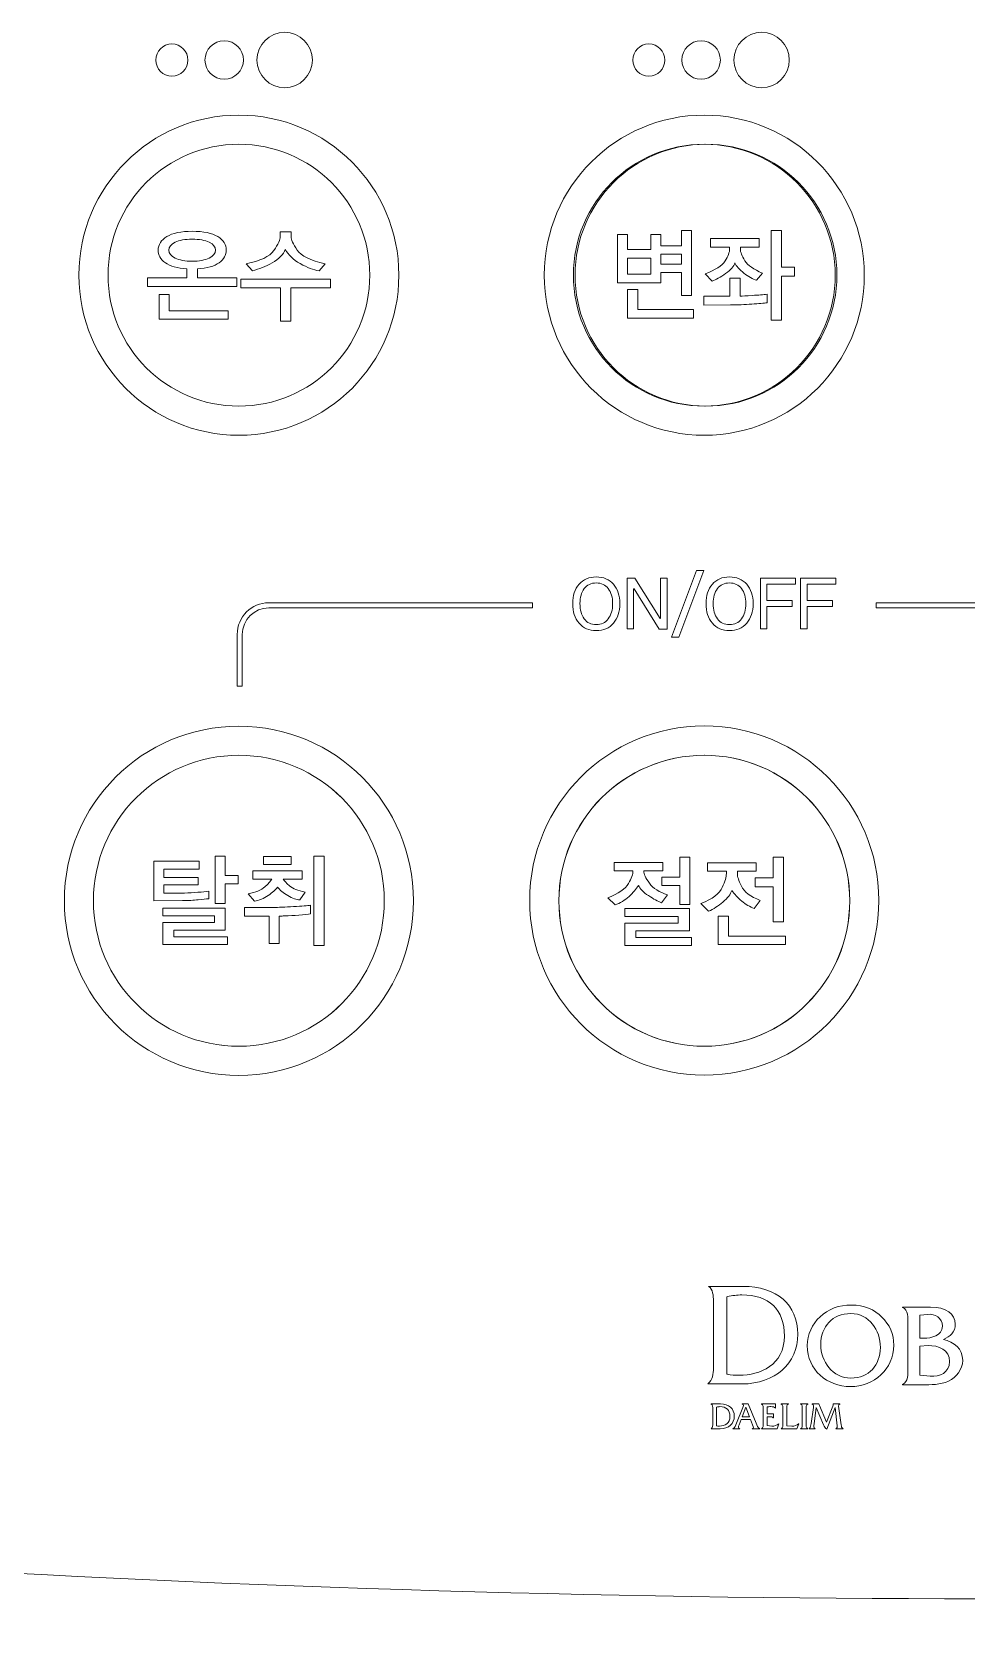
# Model space of a CAD drawing. Header units: millimetres. Extents: x -8699 to 14519, y -2727 to 7848.
# Drawn here: x 1441.8 to 1474, y 1645.7 to 1701.2 of the extents above; entities that cross this region are included whole.
import ezdxf

# ---------------------------------------------------------------- set-up
doc = ezdxf.new("R2010")
doc.units = ezdxf.units.MM
doc.layers.add('레이어 1', color=7, linetype='Continuous')

msp = doc.modelspace()

# ---------------------------------------------------------------- linework, layer by layer
at = {"layer": '레이어 1', "lineweight": 9}
for p, q in [((1448.113, 1671.257), (1448.113, 1672.878)), ((1448.113, 1672.878), (1448.462, 1672.878)), ((1448.462, 1672.878), (1448.462, 1672.217)), ((1449.772, 1672.588), (1449.772, 1672.867)), ((1449.772, 1672.867), (1450.725, 1672.867)), ((1450.725, 1672.867), (1450.725, 1672.588)), ((1451.508, 1669.804), (1451.508, 1672.878)), ((1451.508, 1672.878), (1451.857, 1672.878)), ((1451.857, 1672.878), (1451.857, 1669.804)), ((1464.086, 1672.159), (1464.086, 1672.844)), ((1464.086, 1672.844), (1464.436, 1672.844)), ((1464.436, 1672.844), (1464.436, 1671.22)), ((1467.299, 1672.132), (1467.299, 1672.844)), ((1467.299, 1672.844), (1467.649, 1672.844)), ((1467.649, 1672.844), (1467.649, 1670.62)), ((1448.462, 1672.217), (1448.902, 1672.217)), ((1448.902, 1672.217), (1448.902, 1671.924)), ((1450.725, 1672.588), (1449.772, 1672.588)), ((1448.462, 1671.924), (1448.462, 1671.257)), ((1448.902, 1671.924), (1448.462, 1671.924)), ((1463.468, 1671.87), (1463.468, 1672.159)), ((1463.468, 1672.159), (1464.086, 1672.159)), ((1464.086, 1671.87), (1463.468, 1671.87)), ((1464.086, 1671.22), (1464.086, 1671.87)), ((1466.681, 1671.821), (1466.681, 1672.132)), ((1466.681, 1672.132), (1467.299, 1672.132)), ((1467.299, 1671.821), (1466.681, 1671.821)), ((1467.299, 1670.62), (1467.299, 1671.821)), ((1446.311, 1670.824), (1446.311, 1671.093)), ((1446.311, 1671.093), (1448.462, 1671.093)), ((1448.462, 1671.257), (1448.113, 1671.257)), ((1448.462, 1671.093), (1448.462, 1670.332)), ((1462.197, 1670.805), (1462.197, 1671.084)), ((1462.197, 1671.084), (1464.421, 1671.084)), ((1464.436, 1671.22), (1464.086, 1671.22)), ((1464.421, 1671.084), (1464.421, 1670.312)), ((1448.089, 1670.824), (1446.311, 1670.824)), ((1446.318, 1669.839), (1446.318, 1670.594)), ((1446.318, 1670.594), (1448.089, 1670.594)), ((1448.089, 1670.594), (1448.089, 1670.824)), ((1464.037, 1670.805), (1462.197, 1670.805)), ((1462.197, 1669.806), (1462.197, 1670.578)), ((1462.197, 1670.578), (1464.037, 1670.578)), ((1464.037, 1670.578), (1464.037, 1670.805)), ((1465.41, 1669.841), (1465.41, 1670.822)), ((1465.41, 1670.822), (1465.759, 1670.822)), ((1465.759, 1670.822), (1465.759, 1670.134)), ((1467.649, 1670.62), (1467.299, 1670.62)), ((1448.462, 1670.332), (1446.691, 1670.332)), ((1446.691, 1670.332), (1446.691, 1670.104)), ((1446.691, 1670.104), (1448.535, 1670.104)), ((1448.535, 1670.104), (1448.535, 1669.839)), ((1464.421, 1670.312), (1462.574, 1670.312)), ((1462.574, 1670.312), (1462.574, 1670.082)), ((1462.574, 1670.082), (1464.491, 1670.082)), ((1464.491, 1670.082), (1464.491, 1669.806)), ((1465.759, 1670.134), (1467.722, 1670.134)), ((1467.722, 1670.134), (1467.722, 1669.841)), ((1448.535, 1669.839), (1446.318, 1669.839)), ((1451.857, 1669.804), (1451.508, 1669.804)), ((1464.491, 1669.806), (1462.197, 1669.806)), ((1467.722, 1669.841), (1465.41, 1669.841))]:
    msp.add_line(p, q, dxfattribs=at)
for points in [[(1464.142, 1693.85), (1464.142, 1694.377), (1464.491, 1694.377), (1464.491, 1692.146), (1464.142, 1692.146), (1464.142, 1692.942), (1463.437, 1692.942), (1463.437, 1692.589), (1461.942, 1692.589), (1461.942, 1694.241), (1462.291, 1694.241), (1462.291, 1693.724), (1463.091, 1693.724), (1463.091, 1694.241), (1463.437, 1694.241), (1463.437, 1693.85), (1464.142, 1693.85)], [(1467.579, 1694.377), (1467.579, 1693.117), (1468.032, 1693.117), (1468.032, 1692.809), (1467.579, 1692.809), (1467.579, 1691.304), (1467.229, 1691.304), (1467.229, 1694.377), (1467.579, 1694.377)], [(1463.091, 1693.431), (1462.291, 1693.431), (1462.291, 1692.883), (1463.091, 1692.883), (1463.091, 1693.431)], [(1464.142, 1693.225), (1464.142, 1693.567), (1463.437, 1693.567), (1463.437, 1693.225), (1464.142, 1693.225)], [(1450.721, 1692.414), (1450.721, 1691.262), (1450.358, 1691.262), (1450.358, 1692.414), (1449.002, 1692.414), (1449.002, 1692.708), (1452.076, 1692.708), (1452.076, 1692.414), (1450.721, 1692.414)], [(1446.188, 1691.332), (1446.188, 1692.184), (1446.537, 1692.184), (1446.537, 1691.625), (1448.559, 1691.625), (1448.559, 1691.332), (1446.188, 1691.332)], [(1462.291, 1691.374), (1462.291, 1692.352), (1462.64, 1692.352), (1462.64, 1691.667), (1464.558, 1691.667), (1464.558, 1691.374), (1462.291, 1691.374)], [(1463.379, 1680.68), (1462.517, 1682.068), (1462.502, 1682.063), (1462.502, 1680.687), (1462.278, 1680.687), (1462.278, 1682.436), (1462.544, 1682.436), (1463.409, 1681.051), (1463.423, 1681.055), (1463.423, 1682.433), (1463.651, 1682.433), (1463.651, 1680.68), (1463.379, 1680.68)], [(1464.051, 1680.406), (1463.807, 1680.406), (1464.666, 1682.695), (1464.91, 1682.695), (1464.051, 1680.406)], [(1467.084, 1682.228), (1467.084, 1681.67), (1467.952, 1681.668), (1467.952, 1681.458), (1467.084, 1681.458), (1467.084, 1680.687), (1466.859, 1680.687), (1466.859, 1682.433), (1468.071, 1682.433), (1468.071, 1682.228), (1467.084, 1682.228)], [(1468.466, 1682.228), (1468.466, 1681.67), (1469.335, 1681.668), (1469.335, 1681.458), (1468.466, 1681.458), (1468.466, 1680.687), (1468.242, 1680.687), (1468.242, 1682.433), (1469.454, 1682.433), (1469.454, 1682.228), (1468.466, 1682.228)], [(1466.484, 1653.616), (1466.228, 1653.616), (1466.357, 1653.944), (1466.484, 1653.616)]]:
    msp.add_lwpolyline(points, dxfattribs=at)
for points, knots in [([(1451.458, 1700.241), (1451.458, 1699.714), (1451.031, 1699.288), (1450.505, 1699.288), (1449.979, 1699.288), (1449.552, 1699.714), (1449.552, 1700.241), (1449.552, 1700.767), (1449.979, 1701.193), (1450.505, 1701.193), (1451.031, 1701.193), (1451.458, 1700.767), (1451.458, 1700.241)], [0, 0, 0, 0, 1, 1, 1, 2, 2, 2, 3, 3, 3, 4, 4, 4, 4]), ([(1467.854, 1700.241), (1467.854, 1699.714), (1467.427, 1699.288), (1466.901, 1699.288), (1466.375, 1699.288), (1465.948, 1699.714), (1465.948, 1700.241), (1465.948, 1700.767), (1466.375, 1701.193), (1466.901, 1701.193), (1467.427, 1701.193), (1467.854, 1700.767), (1467.854, 1700.241)], [0, 0, 0, 0, 1, 1, 1, 2, 2, 2, 3, 3, 3, 4, 4, 4, 4]), ([(1447.179, 1700.241), (1447.179, 1699.936), (1446.932, 1699.689), (1446.628, 1699.689), (1446.323, 1699.689), (1446.077, 1699.936), (1446.077, 1700.241), (1446.077, 1700.545), (1446.323, 1700.792), (1446.628, 1700.792), (1446.932, 1700.792), (1447.179, 1700.545), (1447.179, 1700.241)], [0, 0, 0, 0, 1, 1, 1, 2, 2, 2, 3, 3, 3, 4, 4, 4, 4]), ([(1449.087, 1700.241), (1449.087, 1699.875), (1448.791, 1699.579), (1448.425, 1699.579), (1448.06, 1699.579), (1447.764, 1699.875), (1447.764, 1700.241), (1447.764, 1700.606), (1448.06, 1700.902), (1448.425, 1700.902), (1448.791, 1700.902), (1449.087, 1700.606), (1449.087, 1700.241)], [0, 0, 0, 0, 1, 1, 1, 2, 2, 2, 3, 3, 3, 4, 4, 4, 4]), ([(1463.576, 1700.241), (1463.576, 1699.936), (1463.328, 1699.689), (1463.024, 1699.689), (1462.72, 1699.689), (1462.473, 1699.936), (1462.473, 1700.241), (1462.473, 1700.545), (1462.72, 1700.792), (1463.024, 1700.792), (1463.328, 1700.792), (1463.576, 1700.545), (1463.576, 1700.241)], [0, 0, 0, 0, 1, 1, 1, 2, 2, 2, 3, 3, 3, 4, 4, 4, 4]), ([(1465.483, 1700.241), (1465.483, 1699.875), (1465.187, 1699.579), (1464.821, 1699.579), (1464.456, 1699.579), (1464.16, 1699.875), (1464.16, 1700.241), (1464.16, 1700.606), (1464.456, 1700.902), (1464.821, 1700.902), (1465.187, 1700.902), (1465.483, 1700.606), (1465.483, 1700.241)], [0, 0, 0, 0, 1, 1, 1, 2, 2, 2, 3, 3, 3, 4, 4, 4, 4]), ([(1448.931, 1687.346), (1451.968, 1687.346), (1454.43, 1689.809), (1454.43, 1692.846), (1454.43, 1695.884), (1451.968, 1698.347), (1448.931, 1698.347), (1445.893, 1698.347), (1443.43, 1695.884), (1443.43, 1692.846), (1443.43, 1689.809), (1445.893, 1687.346), (1448.931, 1687.346)], [0, 0, 0, 0, 1, 1, 1, 2, 2, 2, 3, 3, 3, 4, 4, 4, 4]), ([(1464.93, 1687.346), (1467.968, 1687.346), (1470.431, 1689.809), (1470.431, 1692.846), (1470.431, 1695.884), (1467.968, 1698.347), (1464.93, 1698.347), (1461.894, 1698.347), (1459.431, 1695.884), (1459.431, 1692.846), (1459.431, 1689.809), (1461.894, 1687.346), (1464.93, 1687.346)], [0, 0, 0, 0, 1, 1, 1, 2, 2, 2, 3, 3, 3, 4, 4, 4, 4]), ([(1445.789, 1692.456), (1445.789, 1692.456), (1445.789, 1692.753), (1445.789, 1692.753), (1445.789, 1692.753), (1447.144, 1692.753), (1447.144, 1692.753), (1447.144, 1692.753), (1447.144, 1693.067), (1447.144, 1693.067), (1446.814, 1693.086), (1446.567, 1693.155), (1446.402, 1693.273), (1446.238, 1693.393), (1446.156, 1693.538), (1446.156, 1693.71), (1446.156, 1693.896), (1446.255, 1694.051), (1446.453, 1694.173), (1446.651, 1694.295), (1446.942, 1694.356), (1447.326, 1694.356), (1447.715, 1694.356), (1448.008, 1694.295), (1448.204, 1694.173), (1448.401, 1694.051), (1448.499, 1693.896), (1448.499, 1693.71), (1448.499, 1693.538), (1448.417, 1693.393), (1448.251, 1693.273), (1448.086, 1693.155), (1447.837, 1693.086), (1447.504, 1693.067), (1447.504, 1693.067), (1447.504, 1692.753), (1447.504, 1692.753), (1447.504, 1692.753), (1448.863, 1692.753), (1448.863, 1692.753), (1448.863, 1692.753), (1448.863, 1692.456), (1448.863, 1692.456), (1448.863, 1692.456), (1445.789, 1692.456), (1445.789, 1692.456)], [0, 0, 0, 0, 1, 1, 1, 2, 2, 2, 3, 3, 3, 4, 4, 4, 5, 5, 5, 6, 6, 6, 7, 7, 7, 8, 8, 8, 9, 9, 9, 10, 10, 10, 11, 11, 11, 12, 12, 12, 13, 13, 13, 14, 14, 14, 15, 15, 15, 15]), ([(1447.911, 1693.977), (1447.765, 1694.048), (1447.57, 1694.084), (1447.326, 1694.084), (1447.081, 1694.084), (1446.886, 1694.048), (1446.739, 1693.976), (1446.593, 1693.903), (1446.519, 1693.814), (1446.519, 1693.71), (1446.519, 1693.601), (1446.593, 1693.509), (1446.739, 1693.435), (1446.886, 1693.362), (1447.081, 1693.326), (1447.326, 1693.326), (1447.568, 1693.326), (1447.763, 1693.362), (1447.909, 1693.435), (1448.056, 1693.509), (1448.129, 1693.599), (1448.129, 1693.707), (1448.129, 1693.816), (1448.057, 1693.907), (1447.911, 1693.977)], [0, 0, 0, 0, 1, 1, 1, 2, 2, 2, 3, 3, 3, 4, 4, 4, 5, 5, 5, 6, 6, 6, 7, 7, 7, 8, 8, 8, 8]), ([(1450.078, 1693.272), (1449.852, 1693.145), (1449.624, 1693.054), (1449.394, 1693.001), (1449.394, 1693.001), (1449.181, 1693.242), (1449.181, 1693.242), (1449.667, 1693.333), (1449.984, 1693.484), (1450.132, 1693.696), (1450.28, 1693.908), (1450.354, 1694.069), (1450.354, 1694.178), (1450.354, 1694.178), (1450.354, 1694.335), (1450.354, 1694.335), (1450.354, 1694.335), (1450.724, 1694.335), (1450.724, 1694.335), (1450.724, 1694.335), (1450.724, 1694.178), (1450.724, 1694.178), (1450.724, 1694.069), (1450.793, 1693.912), (1450.932, 1693.71), (1451.07, 1693.508), (1451.392, 1693.351), (1451.898, 1693.242), (1451.898, 1693.242), (1451.685, 1693.001), (1451.685, 1693.001), (1451.498, 1693.024), (1451.282, 1693.106), (1451.037, 1693.245), (1450.791, 1693.385), (1450.624, 1693.548), (1450.535, 1693.734), (1450.456, 1693.553), (1450.304, 1693.399), (1450.078, 1693.272)], [0, 0, 0, 0, 1, 1, 1, 2, 2, 2, 3, 3, 3, 4, 4, 4, 5, 5, 5, 6, 6, 6, 7, 7, 7, 8, 8, 8, 9, 9, 9, 10, 10, 10, 11, 11, 11, 12, 12, 12, 13, 13, 13, 13]), ([(1466.73, 1692.673), (1466.595, 1692.713), (1466.45, 1692.794), (1466.295, 1692.918), (1466.14, 1693.041), (1466.036, 1693.157), (1465.982, 1693.267), (1465.947, 1693.153), (1465.841, 1693.032), (1465.663, 1692.906), (1465.485, 1692.778), (1465.329, 1692.692), (1465.196, 1692.645), (1465.196, 1692.645), (1464.963, 1692.89), (1464.963, 1692.89), (1465.319, 1693.027), (1465.548, 1693.175), (1465.649, 1693.335), (1465.75, 1693.494), (1465.801, 1693.633), (1465.801, 1693.752), (1465.801, 1693.752), (1465.801, 1693.808), (1465.801, 1693.808), (1465.801, 1693.808), (1465.148, 1693.808), (1465.148, 1693.808), (1465.148, 1693.808), (1465.148, 1694.102), (1465.148, 1694.102), (1465.148, 1694.102), (1466.821, 1694.102), (1466.821, 1694.102), (1466.821, 1694.102), (1466.821, 1693.808), (1466.821, 1693.808), (1466.821, 1693.808), (1466.171, 1693.808), (1466.171, 1693.808), (1466.171, 1693.808), (1466.171, 1693.752), (1466.171, 1693.752), (1466.171, 1693.643), (1466.222, 1693.507), (1466.323, 1693.345), (1466.424, 1693.184), (1466.626, 1693.041), (1466.929, 1692.918), (1466.929, 1692.918), (1466.73, 1692.673), (1466.73, 1692.673)], [0, 0, 0, 0, 1, 1, 1, 2, 2, 2, 3, 3, 3, 4, 4, 4, 5, 5, 5, 6, 6, 6, 7, 7, 7, 8, 8, 8, 9, 9, 9, 10, 10, 10, 11, 11, 11, 12, 12, 12, 13, 13, 13, 14, 14, 14, 15, 15, 15, 16, 16, 16, 17, 17, 17, 17]), ([(1466.561, 1691.854), (1466.315, 1691.836), (1466.072, 1691.826), (1465.832, 1691.824), (1465.832, 1691.824), (1464.917, 1691.821), (1464.917, 1691.821), (1464.917, 1691.821), (1464.917, 1692.121), (1464.917, 1692.121), (1464.917, 1692.121), (1465.808, 1692.121), (1465.808, 1692.121), (1465.808, 1692.121), (1465.808, 1692.743), (1465.808, 1692.743), (1465.808, 1692.743), (1466.164, 1692.743), (1466.164, 1692.743), (1466.164, 1692.743), (1466.164, 1692.128), (1466.164, 1692.128), (1466.232, 1692.128), (1466.37, 1692.135), (1466.581, 1692.149), (1466.792, 1692.163), (1466.962, 1692.178), (1467.09, 1692.194), (1467.09, 1692.194), (1467.09, 1691.897), (1467.09, 1691.897), (1466.982, 1691.886), (1466.806, 1691.871), (1466.561, 1691.854)], [0, 0, 0, 0, 1, 1, 1, 2, 2, 2, 3, 3, 3, 4, 4, 4, 5, 5, 5, 6, 6, 6, 7, 7, 7, 8, 8, 8, 9, 9, 9, 10, 10, 10, 11, 11, 11, 11]), ([(1461.808, 1682.225), (1461.955, 1682.058), (1462.028, 1681.836), (1462.028, 1681.561), (1462.028, 1681.28), (1461.955, 1681.055), (1461.808, 1680.886), (1461.662, 1680.717), (1461.465, 1680.633), (1461.216, 1680.633), (1460.967, 1680.633), (1460.771, 1680.717), (1460.625, 1680.886), (1460.481, 1681.055), (1460.408, 1681.28), (1460.408, 1681.561), (1460.408, 1681.836), (1460.481, 1682.058), (1460.625, 1682.225), (1460.771, 1682.392), (1460.967, 1682.475), (1461.216, 1682.475), (1461.465, 1682.475), (1461.662, 1682.392), (1461.808, 1682.225)], [0, 0, 0, 0, 1, 1, 1, 2, 2, 2, 3, 3, 3, 4, 4, 4, 5, 5, 5, 6, 6, 6, 7, 7, 7, 8, 8, 8, 8]), ([(1461.629, 1681.037), (1461.728, 1681.169), (1461.779, 1681.344), (1461.779, 1681.561), (1461.779, 1681.774), (1461.728, 1681.945), (1461.629, 1682.075), (1461.528, 1682.205), (1461.39, 1682.27), (1461.216, 1682.27), (1461.039, 1682.27), (1460.902, 1682.205), (1460.804, 1682.075), (1460.705, 1681.945), (1460.656, 1681.774), (1460.656, 1681.561), (1460.656, 1681.344), (1460.705, 1681.169), (1460.804, 1681.037), (1460.902, 1680.904), (1461.039, 1680.838), (1461.216, 1680.838), (1461.39, 1680.838), (1461.528, 1680.904), (1461.629, 1681.037)], [0, 0, 0, 0, 1, 1, 1, 2, 2, 2, 3, 3, 3, 4, 4, 4, 5, 5, 5, 6, 6, 6, 7, 7, 7, 8, 8, 8, 8]), ([(1466.39, 1682.225), (1466.536, 1682.058), (1466.609, 1681.836), (1466.609, 1681.561), (1466.609, 1681.28), (1466.536, 1681.055), (1466.39, 1680.886), (1466.243, 1680.717), (1466.045, 1680.633), (1465.797, 1680.633), (1465.548, 1680.633), (1465.351, 1680.717), (1465.207, 1680.886), (1465.062, 1681.055), (1464.99, 1681.28), (1464.99, 1681.561), (1464.99, 1681.836), (1465.062, 1682.058), (1465.207, 1682.225), (1465.351, 1682.392), (1465.548, 1682.475), (1465.797, 1682.475), (1466.045, 1682.475), (1466.243, 1682.392), (1466.39, 1682.225)], [0, 0, 0, 0, 1, 1, 1, 2, 2, 2, 3, 3, 3, 4, 4, 4, 5, 5, 5, 6, 6, 6, 7, 7, 7, 8, 8, 8, 8]), ([(1466.209, 1681.037), (1466.31, 1681.169), (1466.36, 1681.344), (1466.36, 1681.561), (1466.36, 1681.774), (1466.31, 1681.945), (1466.209, 1682.075), (1466.109, 1682.205), (1465.971, 1682.27), (1465.797, 1682.27), (1465.621, 1682.27), (1465.483, 1682.205), (1465.384, 1682.075), (1465.286, 1681.945), (1465.236, 1681.774), (1465.236, 1681.561), (1465.236, 1681.344), (1465.286, 1681.169), (1465.384, 1681.037), (1465.483, 1680.904), (1465.621, 1680.838), (1465.797, 1680.838), (1465.971, 1680.838), (1466.109, 1680.904), (1466.209, 1681.037)], [0, 0, 0, 0, 1, 1, 1, 2, 2, 2, 3, 3, 3, 4, 4, 4, 5, 5, 5, 6, 6, 6, 7, 7, 7, 8, 8, 8, 8]), ([(1449.961, 1681.59), (1449.361, 1681.59), (1448.873, 1681.102), (1448.873, 1680.501), (1448.873, 1680.501), (1448.873, 1678.723), (1448.873, 1678.723), (1448.873, 1678.723), (1449.049, 1678.723), (1449.049, 1678.723), (1449.049, 1678.723), (1449.049, 1680.501), (1449.049, 1680.501), (1449.049, 1681.004), (1449.458, 1681.413), (1449.961, 1681.413), (1449.961, 1681.413), (1459.022, 1681.413), (1459.022, 1681.413), (1459.022, 1681.413), (1459.022, 1681.59), (1459.022, 1681.59), (1459.022, 1681.59), (1449.961, 1681.59), (1449.961, 1681.59)], [0, 0, 0, 0, 1, 1, 1, 2, 2, 2, 3, 3, 3, 4, 4, 4, 5, 5, 5, 6, 6, 6, 7, 7, 7, 8, 8, 8, 8]), ([(1479.901, 1681.59), (1479.901, 1681.59), (1470.839, 1681.59), (1470.839, 1681.59), (1470.839, 1681.59), (1470.839, 1681.413), (1470.839, 1681.413), (1470.839, 1681.413), (1479.901, 1681.413), (1479.901, 1681.413), (1480.404, 1681.413), (1480.812, 1681.004), (1480.812, 1680.501), (1480.812, 1680.501), (1480.812, 1678.723), (1480.812, 1678.723), (1480.812, 1678.723), (1480.989, 1678.723), (1480.989, 1678.723), (1480.989, 1678.723), (1480.989, 1680.501), (1480.989, 1680.501), (1480.989, 1681.102), (1480.501, 1681.59), (1479.901, 1681.59)], [0, 0, 0, 0, 1, 1, 1, 2, 2, 2, 3, 3, 3, 4, 4, 4, 5, 5, 5, 6, 6, 6, 7, 7, 7, 8, 8, 8, 8]), ([(1448.931, 1677.347), (1445.616, 1677.347), (1442.931, 1674.66), (1442.931, 1671.346), (1442.931, 1668.033), (1445.616, 1665.346), (1448.931, 1665.346), (1452.245, 1665.346), (1454.931, 1668.033), (1454.931, 1671.346), (1454.931, 1674.66), (1452.245, 1677.347), (1448.931, 1677.347)], [0, 0, 0, 0, 1, 1, 1, 2, 2, 2, 3, 3, 3, 4, 4, 4, 4]), ([(1464.93, 1677.356), (1461.617, 1677.356), (1458.93, 1674.67), (1458.93, 1671.355), (1458.93, 1668.042), (1461.617, 1665.355), (1464.93, 1665.355), (1468.245, 1665.355), (1470.931, 1668.042), (1470.931, 1671.355), (1470.931, 1674.67), (1468.245, 1677.356), (1464.93, 1677.356)], [0, 0, 0, 0, 1, 1, 1, 2, 2, 2, 3, 3, 3, 4, 4, 4, 4]), ([(1463.461, 1671.28), (1463.34, 1671.326), (1463.191, 1671.407), (1463.012, 1671.522), (1462.834, 1671.637), (1462.718, 1671.756), (1462.665, 1671.877)], [0, 0, 0, 0, 1, 1, 1, 2, 2, 2, 2]), ([(1465.245, 1657.491), (1465.246, 1657.52), (1465.246, 1657.551), (1465.246, 1657.582), (1465.246, 1657.775), (1465.227, 1657.994), (1465.079, 1658.094)], [8, 8, 8, 8, 9, 9, 9, 10, 10, 10, 10]), ([(1465.724, 1655.074), (1465.849, 1655.049), (1465.981, 1655.037), (1466.126, 1655.037), (1466.845, 1655.037), (1467.685, 1655.39), (1467.685, 1656.387), (1467.685, 1657.298), (1467.163, 1657.801), (1466.218, 1657.801), (1466.06, 1657.801), (1465.898, 1657.781), (1465.723, 1657.741)], [3, 3, 3, 3, 4, 4, 4, 5, 5, 5, 6, 6, 6, 7, 7, 7, 7]), ([(1466.257, 1658.094), (1467.422, 1658.094), (1468.145, 1657.464), (1468.145, 1656.45), (1468.145, 1655.445), (1467.358, 1654.742), (1466.231, 1654.742)], [0, 0, 0, 0, 1, 1, 1, 2, 2, 2, 2]), ([(1469.993, 1657.453), (1469.14, 1657.473), (1468.471, 1656.828), (1468.471, 1656.057), (1468.471, 1655.225), (1469.149, 1654.649), (1469.952, 1654.649), (1470.76, 1654.649), (1471.446, 1655.249), (1471.446, 1656.077), (1471.446, 1656.808), (1470.845, 1657.458), (1469.993, 1657.453)], [0, 0, 0, 0, 1, 1, 1, 2, 2, 2, 3, 3, 3, 4, 4, 4, 4]), ([(1473.152, 1656.268), (1473.383, 1656.37), (1473.558, 1656.524), (1473.558, 1656.795), (1473.558, 1657.156), (1473.245, 1657.384), (1472.709, 1657.384)], [6, 6, 6, 6, 7, 7, 7, 8, 8, 8, 8]), ([(1469.964, 1657.161), (1470.605, 1657.161), (1470.983, 1656.589), (1470.983, 1655.996), (1470.983, 1655.392), (1470.59, 1654.941), (1469.973, 1654.941), (1469.335, 1654.941), (1468.934, 1655.526), (1468.934, 1656.094), (1468.934, 1656.707), (1469.335, 1657.161), (1469.964, 1657.161)], [0, 0, 0, 0, 1, 1, 1, 2, 2, 2, 3, 3, 3, 4, 4, 4, 4]), ([(1472.612, 1657.133), (1472.856, 1657.156), (1473.115, 1657.01), (1473.115, 1656.731), (1473.115, 1656.398), (1472.738, 1656.309), (1472.474, 1656.309)], [2, 2, 2, 2, 3, 3, 3, 4, 4, 4, 4]), ([(1472.624, 1656.057), (1472.982, 1656.077), (1473.363, 1655.907), (1473.363, 1655.513), (1473.363, 1655.128), (1473.026, 1654.974), (1472.693, 1655.006)], [2, 2, 2, 2, 3, 3, 3, 4, 4, 4, 4]), ([(1473.326, 1654.84), (1473.599, 1654.969), (1473.813, 1655.238), (1473.813, 1655.55), (1473.813, 1655.948), (1473.517, 1656.191), (1473.152, 1656.268)], [4, 4, 4, 4, 5, 5, 5, 6, 6, 6, 6]), ([(1465.05, 1654.742), (1465.225, 1654.888), (1465.245, 1655.075), (1465.245, 1655.289), (1465.245, 1655.316), (1465.245, 1655.344), (1465.245, 1655.37)], [3, 3, 3, 3, 4, 4, 4, 5, 5, 5, 5]), ([(1465.22, 1653.387), (1465.22, 1653.31), (1465.229, 1653.248), (1465.163, 1653.204), (1465.163, 1653.204), (1465.163, 1653.2), (1465.163, 1653.2), (1465.163, 1653.2), (1465.475, 1653.2), (1465.475, 1653.2), (1465.766, 1653.2), (1465.962, 1653.379), (1465.962, 1653.635), (1465.962, 1653.893), (1465.778, 1654.054), (1465.482, 1654.054), (1465.482, 1654.054), (1465.163, 1654.054), (1465.163, 1654.054), (1465.163, 1654.054), (1465.163, 1654.05), (1465.163, 1654.05), (1465.229, 1654.031), (1465.22, 1653.937), (1465.22, 1653.877), (1465.22, 1653.877), (1465.22, 1653.387), (1465.22, 1653.387)], [0, 0, 0, 0, 1, 1, 1, 2, 2, 2, 3, 3, 3, 4, 4, 4, 5, 5, 5, 6, 6, 6, 7, 7, 7, 8, 8, 8, 9, 9, 9, 9]), ([(1465.353, 1653.946), (1465.392, 1653.955), (1465.431, 1653.961), (1465.47, 1653.961), (1465.687, 1653.961), (1465.814, 1653.846), (1465.814, 1653.619), (1465.814, 1653.394), (1465.642, 1653.293), (1465.448, 1653.293), (1465.415, 1653.293), (1465.384, 1653.296), (1465.353, 1653.302), (1465.353, 1653.302), (1465.353, 1653.946), (1465.353, 1653.946)], [0, 0, 0, 0, 1, 1, 1, 2, 2, 2, 3, 3, 3, 4, 4, 4, 5, 5, 5, 5]), ([(1466.522, 1653.52), (1466.522, 1653.52), (1466.592, 1653.337), (1466.592, 1653.337), (1466.627, 1653.246), (1466.638, 1653.232), (1466.574, 1653.204), (1466.574, 1653.204), (1466.574, 1653.2), (1466.574, 1653.2), (1466.574, 1653.2), (1466.84, 1653.2), (1466.84, 1653.2), (1466.84, 1653.2), (1466.84, 1653.204), (1466.84, 1653.204), (1466.766, 1653.241), (1466.742, 1653.314), (1466.713, 1653.388), (1466.713, 1653.388), (1466.443, 1654.054), (1466.443, 1654.054), (1466.443, 1654.054), (1466.237, 1654.054), (1466.237, 1654.054), (1466.237, 1654.054), (1466.237, 1654.05), (1466.237, 1654.05), (1466.299, 1654.031), (1466.275, 1653.977), (1466.257, 1653.93), (1466.257, 1653.93), (1466.04, 1653.388), (1466.04, 1653.388), (1466.011, 1653.314), (1465.989, 1653.241), (1465.914, 1653.204), (1465.914, 1653.204), (1466.007, 1653.2), (1466.007, 1653.2), (1466.007, 1653.2), (1466.153, 1653.2), (1466.153, 1653.2), (1466.153, 1653.2), (1466.153, 1653.204), (1466.153, 1653.204), (1466.091, 1653.227), (1466.1, 1653.265), (1466.126, 1653.337), (1466.126, 1653.337), (1466.194, 1653.52), (1466.194, 1653.52), (1466.194, 1653.52), (1466.522, 1653.52), (1466.522, 1653.52)], [0, 0, 0, 0, 1, 1, 1, 2, 2, 2, 3, 3, 3, 4, 4, 4, 5, 5, 5, 6, 6, 6, 7, 7, 7, 8, 8, 8, 9, 9, 9, 10, 10, 10, 11, 11, 11, 12, 12, 12, 13, 13, 13, 14, 14, 14, 15, 15, 15, 16, 16, 16, 17, 17, 17, 18, 18, 18, 18]), ([(1467.088, 1653.309), (1467.088, 1653.309), (1467.253, 1653.293), (1467.253, 1653.293), (1467.338, 1653.286), (1467.429, 1653.313), (1467.493, 1653.37), (1467.493, 1653.37), (1467.497, 1653.37), (1467.497, 1653.37), (1467.497, 1653.37), (1467.439, 1653.2), (1467.439, 1653.2), (1467.439, 1653.2), (1466.897, 1653.2), (1466.897, 1653.2), (1466.897, 1653.2), (1466.897, 1653.204), (1466.897, 1653.204), (1466.963, 1653.227), (1466.955, 1653.323), (1466.955, 1653.382), (1466.955, 1653.382), (1466.955, 1653.871), (1466.955, 1653.871), (1466.955, 1653.931), (1466.963, 1654.026), (1466.897, 1654.05), (1466.897, 1654.05), (1466.897, 1654.054), (1466.897, 1654.054), (1466.897, 1654.054), (1467.313, 1654.054), (1467.313, 1654.054), (1467.335, 1654.054), (1467.357, 1654.052), (1467.374, 1654.061), (1467.374, 1654.061), (1467.378, 1654.061), (1467.378, 1654.061), (1467.378, 1654.061), (1467.378, 1653.909), (1467.378, 1653.909), (1467.378, 1653.909), (1467.374, 1653.909), (1467.374, 1653.909), (1467.334, 1653.955), (1467.28, 1653.961), (1467.221, 1653.961), (1467.175, 1653.961), (1467.13, 1653.959), (1467.088, 1653.952), (1467.088, 1653.952), (1467.088, 1653.71), (1467.088, 1653.71), (1467.088, 1653.71), (1467.243, 1653.71), (1467.243, 1653.71), (1467.263, 1653.71), (1467.285, 1653.71), (1467.3, 1653.718), (1467.3, 1653.718), (1467.304, 1653.718), (1467.304, 1653.718), (1467.304, 1653.718), (1467.304, 1653.58), (1467.304, 1653.58), (1467.304, 1653.58), (1467.3, 1653.58), (1467.3, 1653.58), (1467.279, 1653.618), (1467.225, 1653.616), (1467.184, 1653.616), (1467.184, 1653.616), (1467.088, 1653.616), (1467.088, 1653.616), (1467.088, 1653.616), (1467.088, 1653.309), (1467.088, 1653.309)], [0, 0, 0, 0, 1, 1, 1, 2, 2, 2, 3, 3, 3, 4, 4, 4, 5, 5, 5, 6, 6, 6, 7, 7, 7, 8, 8, 8, 9, 9, 9, 10, 10, 10, 11, 11, 11, 12, 12, 12, 13, 13, 13, 14, 14, 14, 15, 15, 15, 16, 16, 16, 17, 17, 17, 18, 18, 18, 19, 19, 19, 20, 20, 20, 21, 21, 21, 22, 22, 22, 23, 23, 23, 24, 24, 24, 25, 25, 25, 26, 26, 26, 26]), ([(1467.941, 1653.293), (1468.03, 1653.288), (1468.107, 1653.318), (1468.171, 1653.372), (1468.171, 1653.372), (1468.176, 1653.372), (1468.176, 1653.372), (1468.176, 1653.372), (1468.107, 1653.2), (1468.107, 1653.2), (1468.107, 1653.2), (1467.574, 1653.2), (1467.574, 1653.2), (1467.574, 1653.2), (1467.574, 1653.204), (1467.574, 1653.204), (1467.64, 1653.227), (1467.633, 1653.323), (1467.633, 1653.382), (1467.633, 1653.382), (1467.633, 1653.871), (1467.633, 1653.871), (1467.633, 1653.931), (1467.64, 1654.026), (1467.574, 1654.05), (1467.574, 1654.05), (1467.574, 1654.054), (1467.574, 1654.054), (1467.574, 1654.054), (1467.822, 1654.054), (1467.822, 1654.054), (1467.822, 1654.054), (1467.822, 1654.05), (1467.822, 1654.05), (1467.756, 1654.026), (1467.765, 1653.93), (1467.765, 1653.871), (1467.765, 1653.871), (1467.765, 1653.305), (1467.765, 1653.305), (1467.765, 1653.305), (1467.941, 1653.293), (1467.941, 1653.293)], [0, 0, 0, 0, 1, 1, 1, 2, 2, 2, 3, 3, 3, 4, 4, 4, 5, 5, 5, 6, 6, 6, 7, 7, 7, 8, 8, 8, 9, 9, 9, 10, 10, 10, 11, 11, 11, 12, 12, 12, 13, 13, 13, 14, 14, 14, 14]), ([(1468.299, 1653.871), (1468.299, 1653.931), (1468.308, 1654.026), (1468.242, 1654.05), (1468.242, 1654.05), (1468.242, 1654.054), (1468.242, 1654.054), (1468.242, 1654.054), (1468.488, 1654.054), (1468.488, 1654.054), (1468.488, 1654.054), (1468.488, 1654.05), (1468.488, 1654.05), (1468.424, 1654.026), (1468.431, 1653.93), (1468.431, 1653.871), (1468.431, 1653.871), (1468.431, 1653.382), (1468.431, 1653.382), (1468.431, 1653.323), (1468.424, 1653.228), (1468.488, 1653.204), (1468.488, 1653.204), (1468.488, 1653.2), (1468.488, 1653.2), (1468.488, 1653.2), (1468.242, 1653.2), (1468.242, 1653.2), (1468.242, 1653.2), (1468.242, 1653.204), (1468.242, 1653.204), (1468.307, 1653.227), (1468.299, 1653.323), (1468.299, 1653.382), (1468.299, 1653.382), (1468.299, 1653.871), (1468.299, 1653.871)], [0, 0, 0, 0, 1, 1, 1, 2, 2, 2, 3, 3, 3, 4, 4, 4, 5, 5, 5, 6, 6, 6, 7, 7, 7, 8, 8, 8, 9, 9, 9, 10, 10, 10, 11, 11, 11, 12, 12, 12, 12]), ([(1469.346, 1653.973), (1469.356, 1654), (1469.366, 1654.026), (1469.366, 1654.053), (1469.366, 1654.053), (1469.366, 1654.054), (1469.366, 1654.054), (1469.366, 1654.054), (1469.59, 1654.054), (1469.59, 1654.054), (1469.59, 1654.054), (1469.59, 1654.05), (1469.59, 1654.05), (1469.558, 1654.041), (1469.55, 1654.003), (1469.55, 1653.974), (1469.55, 1653.974), (1469.636, 1653.336), (1469.636, 1653.336), (1469.643, 1653.275), (1469.65, 1653.24), (1469.702, 1653.204), (1469.702, 1653.204), (1469.702, 1653.2), (1469.702, 1653.2), (1469.702, 1653.2), (1469.451, 1653.2), (1469.451, 1653.2), (1469.451, 1653.2), (1469.451, 1653.204), (1469.451, 1653.204), (1469.496, 1653.218), (1469.504, 1653.257), (1469.504, 1653.301), (1469.504, 1653.301), (1469.43, 1653.927), (1469.43, 1653.927), (1469.43, 1653.927), (1469.139, 1653.183), (1469.139, 1653.183), (1469.074, 1653.232), (1469.056, 1653.267), (1469.024, 1653.34), (1469.024, 1653.34), (1468.778, 1653.926), (1468.778, 1653.926), (1468.778, 1653.926), (1468.704, 1653.368), (1468.704, 1653.368), (1468.694, 1653.288), (1468.685, 1653.231), (1468.745, 1653.204), (1468.745, 1653.204), (1468.745, 1653.2), (1468.745, 1653.2), (1468.745, 1653.2), (1468.534, 1653.2), (1468.534, 1653.2), (1468.534, 1653.2), (1468.534, 1653.204), (1468.534, 1653.204), (1468.588, 1653.252), (1468.596, 1653.316), (1468.607, 1653.385), (1468.607, 1653.385), (1468.681, 1653.93), (1468.681, 1653.93), (1468.685, 1653.966), (1468.7, 1654.018), (1468.641, 1654.05), (1468.641, 1654.05), (1468.641, 1654.054), (1468.641, 1654.054), (1468.641, 1654.054), (1468.868, 1654.054), (1468.868, 1654.054), (1468.868, 1654.054), (1468.868, 1654.053), (1468.868, 1654.053), (1468.868, 1654.032), (1468.878, 1654.012), (1468.886, 1653.995), (1468.886, 1653.995), (1469.13, 1653.422), (1469.13, 1653.422), (1469.13, 1653.422), (1469.346, 1653.973), (1469.346, 1653.973)], [0, 0, 0, 0, 1, 1, 1, 2, 2, 2, 3, 3, 3, 4, 4, 4, 5, 5, 5, 6, 6, 6, 7, 7, 7, 8, 8, 8, 9, 9, 9, 10, 10, 10, 11, 11, 11, 12, 12, 12, 13, 13, 13, 14, 14, 14, 15, 15, 15, 16, 16, 16, 17, 17, 17, 18, 18, 18, 19, 19, 19, 20, 20, 20, 21, 21, 21, 22, 22, 22, 23, 23, 23, 24, 24, 24, 25, 25, 25, 26, 26, 26, 27, 27, 27, 28, 28, 28, 29, 29, 29, 29])]:
    msp.add_open_spline(points, degree=3, knots=knots, dxfattribs=at)
at = {"layer": '레이어 1', "lineweight": 18}
for points in [[(1448.931, 1688.346), (1451.416, 1688.346), (1453.431, 1690.361), (1453.431, 1692.846), (1453.431, 1695.332), (1451.416, 1697.346), (1448.931, 1697.346), (1446.445, 1697.346), (1444.431, 1695.332), (1444.431, 1692.846), (1444.431, 1690.361), (1446.445, 1688.346), (1448.931, 1688.346)], [(1448.931, 1688.346), (1451.416, 1688.346), (1453.431, 1690.361), (1453.431, 1692.846), (1453.431, 1695.332), (1451.416, 1697.346), (1448.931, 1697.346), (1446.445, 1697.346), (1444.431, 1695.332), (1444.431, 1692.846), (1444.431, 1690.361), (1446.445, 1688.346), (1448.931, 1688.346)], [(1464.93, 1688.346), (1467.416, 1688.346), (1469.43, 1690.361), (1469.43, 1692.846), (1469.43, 1695.332), (1467.416, 1697.346), (1464.93, 1697.346), (1462.445, 1697.346), (1460.43, 1695.332), (1460.43, 1692.846), (1460.43, 1690.361), (1462.445, 1688.346), (1464.93, 1688.346)], [(1464.988, 1688.346), (1467.473, 1688.346), (1469.488, 1690.361), (1469.488, 1692.846), (1469.488, 1695.332), (1467.473, 1697.346), (1464.988, 1697.346), (1462.503, 1697.346), (1460.488, 1695.332), (1460.488, 1692.846), (1460.488, 1690.361), (1462.503, 1688.346), (1464.988, 1688.346)], [(1448.931, 1676.346), (1446.169, 1676.346), (1443.93, 1674.108), (1443.93, 1671.346), (1443.93, 1668.585), (1446.169, 1666.347), (1448.931, 1666.347), (1451.692, 1666.347), (1453.93, 1668.585), (1453.93, 1671.346), (1453.93, 1674.108), (1451.692, 1676.346), (1448.931, 1676.346)], [(1448.93, 1676.346), (1446.168, 1676.346), (1443.93, 1674.108), (1443.93, 1671.346), (1443.93, 1668.585), (1446.168, 1666.347), (1448.93, 1666.347), (1451.692, 1666.347), (1453.93, 1668.585), (1453.93, 1671.346), (1453.93, 1674.108), (1451.692, 1676.346), (1448.93, 1676.346)], [(1464.93, 1676.346), (1462.169, 1676.346), (1459.93, 1674.108), (1459.93, 1671.346), (1459.93, 1668.585), (1462.169, 1666.347), (1464.93, 1666.347), (1467.692, 1666.347), (1469.931, 1668.585), (1469.931, 1671.346), (1469.931, 1674.108), (1467.692, 1676.346), (1464.93, 1676.346)], [(1464.934, 1676.346), (1462.173, 1676.346), (1459.934, 1674.108), (1459.934, 1671.346), (1459.934, 1668.585), (1462.173, 1666.347), (1464.934, 1666.347), (1467.695, 1666.347), (1469.934, 1668.585), (1469.934, 1671.346), (1469.934, 1674.108), (1467.695, 1676.346), (1464.934, 1676.346)]]:
    msp.add_open_spline(points, degree=3, knots=[0, 0, 0, 0, 1, 1, 1, 2, 2, 2, 3, 3, 3, 4, 4, 4, 4], dxfattribs=at)
at = {"layer": '레이어 1', "lineweight": 9}
for points in [[(1446.003, 1671.344), (1446.003, 1671.344), (1446.003, 1672.703), (1446.003, 1672.703)], [(1446.003, 1672.703), (1446.003, 1672.703), (1447.568, 1672.703), (1447.568, 1672.703)], [(1447.568, 1672.431), (1447.568, 1672.431), (1446.352, 1672.431), (1446.352, 1672.431)], [(1446.352, 1672.431), (1446.352, 1672.431), (1446.352, 1672.151), (1446.352, 1672.151)], [(1447.568, 1672.703), (1447.568, 1672.703), (1447.568, 1672.431), (1447.568, 1672.431)], [(1449.408, 1672.092), (1449.408, 1672.092), (1449.408, 1672.378), (1449.408, 1672.378)], [(1449.408, 1672.378), (1449.408, 1672.378), (1451.102, 1672.378), (1451.102, 1672.378)], [(1451.102, 1672.378), (1451.102, 1672.378), (1451.102, 1672.092), (1451.102, 1672.092)], [(1461.827, 1672.37), (1461.827, 1672.37), (1461.827, 1672.659), (1461.827, 1672.659)], [(1461.827, 1672.659), (1461.827, 1672.659), (1463.503, 1672.659), (1463.503, 1672.659)], [(1462.479, 1672.37), (1462.479, 1672.37), (1461.827, 1672.37), (1461.827, 1672.37)], [(1462.321, 1671.94), (1462.426, 1672.121), (1462.479, 1672.265), (1462.479, 1672.37)], [(1463.503, 1672.37), (1463.503, 1672.37), (1462.85, 1672.37), (1462.85, 1672.37)], [(1462.85, 1672.37), (1462.85, 1672.269), (1462.914, 1672.13), (1463.042, 1671.952)], [(1463.503, 1672.659), (1463.503, 1672.659), (1463.503, 1672.37), (1463.503, 1672.37)], [(1465.04, 1672.362), (1465.04, 1672.362), (1465.04, 1672.656), (1465.04, 1672.656)], [(1465.04, 1672.656), (1465.04, 1672.656), (1466.712, 1672.656), (1466.712, 1672.656)], [(1465.689, 1672.362), (1465.689, 1672.362), (1465.04, 1672.362), (1465.04, 1672.362)], [(1465.549, 1671.807), (1465.643, 1672.019), (1465.689, 1672.175), (1465.689, 1672.275)], [(1465.689, 1672.275), (1465.689, 1672.275), (1465.689, 1672.362), (1465.689, 1672.362)], [(1466.712, 1672.362), (1466.712, 1672.362), (1466.067, 1672.362), (1466.067, 1672.362)], [(1466.067, 1672.362), (1466.067, 1672.362), (1466.067, 1672.275), (1466.067, 1672.275)], [(1466.067, 1672.275), (1466.067, 1672.184), (1466.113, 1672.041), (1466.206, 1671.847)], [(1466.712, 1672.656), (1466.712, 1672.656), (1466.712, 1672.362), (1466.712, 1672.362)], [(1446.352, 1672.151), (1446.352, 1672.151), (1447.533, 1672.151), (1447.533, 1672.151)], [(1447.533, 1671.893), (1447.533, 1671.893), (1446.352, 1671.893), (1446.352, 1671.893)], [(1446.352, 1671.893), (1446.352, 1671.893), (1446.352, 1671.61), (1446.352, 1671.61)], [(1446.352, 1671.61), (1446.352, 1671.61), (1447.058, 1671.613), (1447.058, 1671.613)], [(1447.058, 1671.613), (1447.216, 1671.618), (1447.372, 1671.626), (1447.524, 1671.638)], [(1447.524, 1671.638), (1447.677, 1671.649), (1447.8, 1671.663), (1447.893, 1671.68)], [(1447.533, 1672.151), (1447.533, 1672.151), (1447.533, 1671.893), (1447.533, 1671.893)], [(1447.893, 1671.68), (1447.893, 1671.68), (1447.893, 1671.418), (1447.893, 1671.418)], [(1449.255, 1671.589), (1449.504, 1671.631), (1449.694, 1671.711), (1449.826, 1671.828)], [(1450.062, 1672.092), (1450.062, 1672.092), (1449.408, 1672.092), (1449.408, 1672.092)], [(1449.826, 1671.828), (1449.957, 1671.946), (1450.036, 1672.033), (1450.062, 1672.092)], [(1450.257, 1671.816), (1450.199, 1671.727), (1450.092, 1671.631), (1449.936, 1671.526)], [(1450.617, 1671.526), (1450.456, 1671.619), (1450.336, 1671.716), (1450.257, 1671.816)], [(1451.102, 1672.092), (1451.102, 1672.092), (1450.456, 1672.092), (1450.456, 1672.092)], [(1450.456, 1672.092), (1450.486, 1672.036), (1450.559, 1671.959), (1450.672, 1671.861)], [(1450.672, 1671.861), (1450.787, 1671.764), (1450.964, 1671.692), (1451.204, 1671.644)], [(1451.204, 1671.644), (1451.204, 1671.644), (1451.029, 1671.376), (1451.029, 1671.376)], [(1461.617, 1671.447), (1461.98, 1671.594), (1462.215, 1671.758), (1462.321, 1671.94)], [(1462.665, 1671.877), (1462.592, 1671.749), (1462.486, 1671.621), (1462.343, 1671.493)], [(1463.042, 1671.952), (1463.17, 1671.774), (1463.38, 1671.64), (1463.67, 1671.549)], [(1464.816, 1671.248), (1465.212, 1671.409), (1465.457, 1671.595), (1465.549, 1671.807)], [(1465.874, 1671.702), (1465.835, 1671.574), (1465.734, 1671.442), (1465.572, 1671.304)], [(1466.217, 1671.337), (1466.079, 1671.453), (1465.965, 1671.574), (1465.874, 1671.702)], [(1466.206, 1671.847), (1466.299, 1671.652), (1466.516, 1671.49), (1466.856, 1671.36)], [(1446.992, 1671.351), (1446.992, 1671.351), (1446.003, 1671.344), (1446.003, 1671.344)], [(1447.528, 1671.378), (1447.378, 1671.365), (1447.199, 1671.356), (1446.992, 1671.351)], [(1447.893, 1671.418), (1447.8, 1671.404), (1447.678, 1671.391), (1447.528, 1671.378)], [(1449.122, 1671.11), (1449.122, 1671.11), (1450.114, 1671.114), (1450.114, 1671.114)], [(1449.122, 1670.813), (1449.122, 1670.813), (1449.122, 1671.11), (1449.122, 1671.11)], [(1449.471, 1671.334), (1449.471, 1671.334), (1449.255, 1671.589), (1449.255, 1671.589)], [(1449.936, 1671.526), (1449.779, 1671.421), (1449.625, 1671.357), (1449.471, 1671.334)], [(1450.114, 1671.114), (1450.284, 1671.118), (1450.516, 1671.129), (1450.81, 1671.145)], [(1451.029, 1671.376), (1450.915, 1671.383), (1450.778, 1671.433), (1450.617, 1671.526)], [(1450.81, 1671.145), (1451.105, 1671.162), (1451.3, 1671.178), (1451.396, 1671.194)], [(1451.396, 1671.194), (1451.396, 1671.194), (1451.396, 1670.897), (1451.396, 1670.897)], [(1461.862, 1671.203), (1461.862, 1671.203), (1461.617, 1671.447), (1461.617, 1671.447)], [(1462.343, 1671.493), (1462.201, 1671.364), (1462.041, 1671.268), (1461.862, 1671.203)], [(1463.67, 1671.549), (1463.67, 1671.549), (1463.461, 1671.28), (1463.461, 1671.28)], [(1465.078, 1670.986), (1465.078, 1670.986), (1464.816, 1671.248), (1464.816, 1671.248)], [(1465.572, 1671.304), (1465.411, 1671.167), (1465.246, 1671.06), (1465.078, 1670.986)], [(1466.65, 1671.084), (1466.498, 1671.137), (1466.354, 1671.222), (1466.217, 1671.337)], [(1466.856, 1671.36), (1466.856, 1671.36), (1466.65, 1671.084), (1466.65, 1671.084)], [(1449.971, 1670.813), (1449.971, 1670.813), (1449.122, 1670.813), (1449.122, 1670.813)], [(1449.971, 1669.874), (1449.971, 1669.874), (1449.971, 1670.813), (1449.971, 1670.813)], [(1450.414, 1670.821), (1450.396, 1670.818), (1450.363, 1670.817), (1450.316, 1670.817)], [(1450.316, 1670.817), (1450.316, 1670.817), (1450.316, 1669.874), (1450.316, 1669.874)], [(1450.519, 1670.828), (1450.468, 1670.825), (1450.433, 1670.823), (1450.414, 1670.821)], [(1450.996, 1670.856), (1450.823, 1670.841), (1450.663, 1670.832), (1450.519, 1670.828)], [(1451.396, 1670.897), (1451.302, 1670.883), (1451.169, 1670.87), (1450.996, 1670.856)], [(1450.316, 1669.874), (1450.316, 1669.874), (1449.971, 1669.874), (1449.971, 1669.874)], [(1465.079, 1658.094), (1465.237, 1658.094), (1466.257, 1658.094), (1466.257, 1658.094)], [(1465.723, 1657.741), (1465.723, 1657.741), (1465.701, 1657.737), (1465.701, 1657.737)], [(1465.701, 1657.737), (1465.701, 1657.737), (1465.701, 1655.079), (1465.701, 1655.079)], [(1465.245, 1657.413), (1465.245, 1657.413), (1465.245, 1657.491), (1465.245, 1657.491)], [(1465.245, 1655.46), (1465.245, 1655.46), (1465.245, 1657.413), (1465.245, 1657.413)], [(1472.709, 1657.384), (1472.709, 1657.384), (1471.748, 1657.384), (1471.748, 1657.384)], [(1471.748, 1657.384), (1471.748, 1657.384), (1471.748, 1657.372), (1471.748, 1657.372)], [(1471.748, 1657.372), (1471.955, 1657.295), (1471.926, 1656.999), (1471.926, 1656.816)], [(1471.926, 1656.816), (1471.926, 1656.816), (1471.926, 1655.286), (1471.926, 1655.286)], [(1472.34, 1657.104), (1472.34, 1657.104), (1472.612, 1657.133), (1472.612, 1657.133)], [(1472.34, 1656.309), (1472.34, 1656.309), (1472.34, 1657.104), (1472.34, 1657.104)], [(1472.474, 1656.309), (1472.474, 1656.309), (1472.34, 1656.309), (1472.34, 1656.309)], [(1472.34, 1656.042), (1472.34, 1656.042), (1472.624, 1656.057), (1472.624, 1656.057)], [(1472.34, 1655.038), (1472.34, 1655.038), (1472.34, 1656.042), (1472.34, 1656.042)], [(1465.245, 1655.37), (1465.245, 1655.37), (1465.245, 1655.46), (1465.245, 1655.46)], [(1465.701, 1655.079), (1465.701, 1655.079), (1465.724, 1655.074), (1465.724, 1655.074)], [(1471.926, 1655.286), (1471.926, 1655.1), (1471.95, 1654.803), (1471.748, 1654.726)], [(1472.693, 1655.006), (1472.693, 1655.006), (1472.34, 1655.038), (1472.34, 1655.038)], [(1466.231, 1654.742), (1466.231, 1654.742), (1465.162, 1654.742), (1465.05, 1654.742)], [(1471.748, 1654.726), (1471.748, 1654.726), (1471.748, 1654.714), (1471.748, 1654.714)], [(1471.748, 1654.714), (1471.748, 1654.714), (1472.417, 1654.714), (1472.417, 1654.714)], [(1472.417, 1654.714), (1472.721, 1654.714), (1473.042, 1654.702), (1473.326, 1654.84)], [(1395.086, 1652.398), (1447.769, 1645.677), (1501.092, 1645.677), (1553.776, 1652.398)]]:
    msp.add_open_spline(points, degree=3, dxfattribs=at)

doc.saveas('drawing.dxf')
